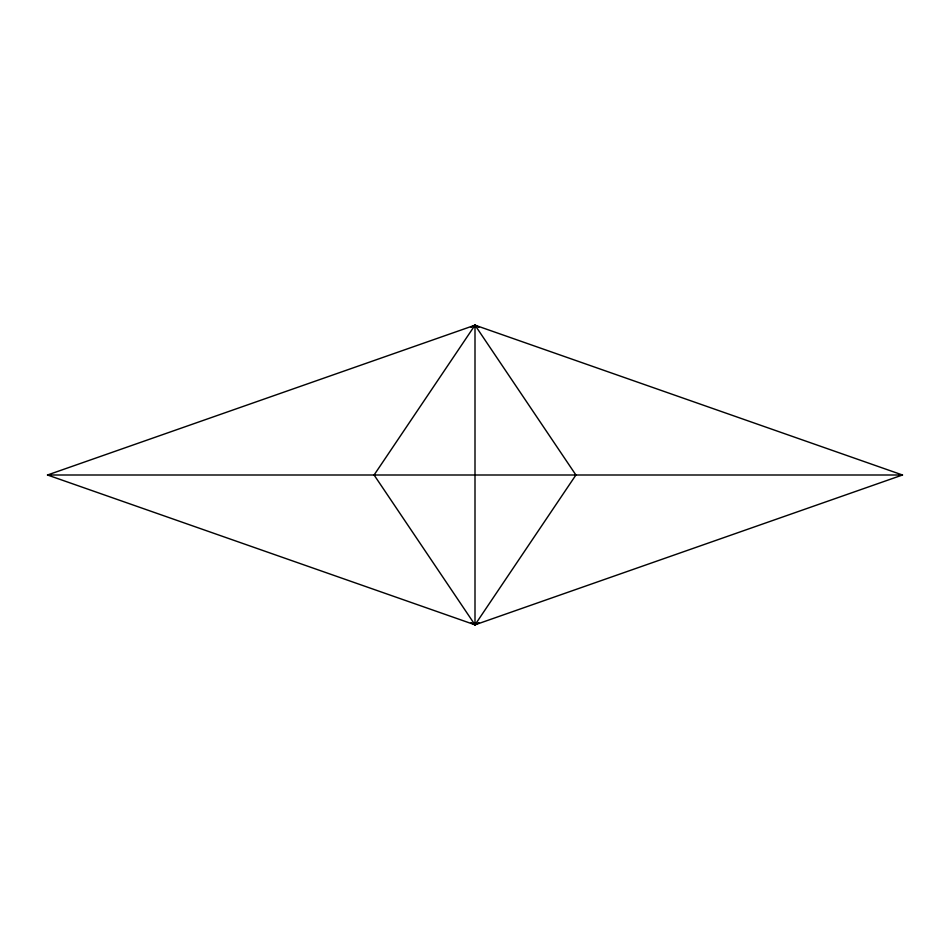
<?xml version="1.0" encoding="UTF-8"?>
<svg xmlns="http://www.w3.org/2000/svg" width="950" height="950" viewBox="0 0 950 950"><rect width="100%" height="100%" fill="white"/><g stroke="black" fill="none" stroke-linecap="round" stroke-linejoin="round"><path stroke-width="1.43" d="M478.871 327.358L475 325.161L374.086 475L475 624.839L902.5 475L475 325.161L47.5 475L475 624.839L478.871 622.642M471.129 622.642L475 624.839L575.914 475L475 325.161L471.129 327.358M47.5 475L902.5 475M475 325.161L475 624.839"/></g></svg>
